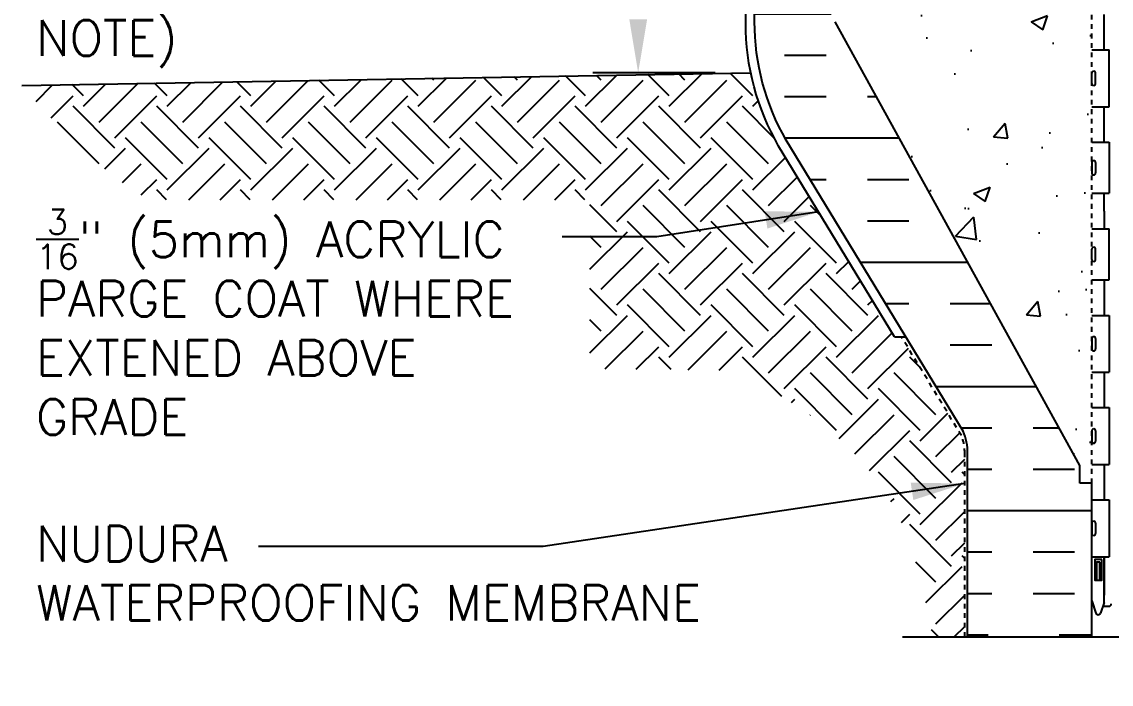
# Model space of a CAD drawing. Header units: inches. Extents: x 34 to 92.5, y -25.1 to 58.3.
# Drawn here: x 33.99 to 57.01, y -1.35 to 12.65 of the extents above; entities that cross this region are included whole.
import ezdxf

# ---------------------------------------------------------------- set-up
doc = ezdxf.new("R2010")
doc.units = ezdxf.units.IN
doc.header["$LTSCALE"] = 0.5
doc.header["$MEASUREMENT"] = 0
doc.linetypes.add('DASHEDX2', pattern=[1.5, 1, -0.5])
doc.linetypes.add('HIDDEN2', pattern=[0.1875, 0.125, -0.0625])
for name, color, linetype in [('HATCH', 12, 'Continuous'), ('Hidden2', 12, 'HIDDEN2'), ('line25', 2, 'Continuous'), ('LINE50', 5, 'Continuous'), ('LINE9', 9, 'Continuous'), ('TEXT', 4, 'Continuous'), ('Web_Edge', 9, 'Continuous')]:
    doc.layers.add(name, color=color, linetype=linetype)
doc.styles.add('DIM', font='romans.shx', dxfattribs={"width": 0.7})
doc.styles.add('ROMANS', font='romans.shx', dxfattribs={"height": 1.125})
doc.dimstyles.new('ext_12', dxfattribs={"dimscale": 12, "dimtxt": 0.09375, "dimasz": 0.09375, "dimexe": 0.09375, "dimexo": 0.0625, "dimgap": 0.0625, "dimtad": 1, "dimdec": 1, "dimzin": 3, "dimdsep": 46, "dimlunit": 4, "dimtxsty": 'DIM', "dimcen": 0.09, "dimdle": 0.09375, "dimclrt": 4, "dimadec": 0, "dimazin": 0, "dimtfac": 1, "dimtdec": 1, "dimtmove": 2, "dimatfit": 3, "dimfxl": 1, "dimfrac": 2, "dimtolj": 1, "dimtzin": 0, "dimarcsym": 0})

msp = doc.modelspace()

# ---------------------------------------------------------------- hatches: boundary and pattern name
at = {"layer": 'HATCH'}
h = msp.add_hatch(dxfattribs=at)
h.set_pattern_fill('AR-CONC', color=256, scale=0.5)
edge = h.paths.add_edge_path()
edge.add_line((60.847, 53.674), (60.847, 54.674))
edge.add_line((60.847, 54.674), (59.847, 53.674))
edge.add_line((59.847, 53.674), (56.597, 53.674))
edge.add_line((56.597, 53.674), (56.597, 51.649))
edge.add_arc((56.943, 52.01), 0.5, 226.2109, 246.4218)
edge.add_line((56.743, 51.552), (56.833, 51.552))
edge.add_line((56.833, 51.552), (56.833, 51.51))
edge.add_arc((56.693, 51.303), 0.25, 0, 55.9442, ccw=False)
edge.add_line((56.943, 51.303), (56.943, 51.236))
edge.add_arc((56.88, 51.236), 0.0625, -90, 0, ccw=False)
edge.add_line((56.88, 51.173), (56.833, 51.173))
edge.add_line((56.833, 51.173), (56.833, 51.103))
edge.add_line((56.833, 51.103), (56.938, 51.103))
edge.add_arc((56.9, 51.453), 0.352, 276.1291, 321.5331)
edge.add_arc((57.277, 51.184), 0.113, -12.1844, 154.0569, ccw=False)
edge.add_arc((57.763, 51.18), 0.375, 182.9237, 419.8675)
edge.add_arc((58.083, 51.773), 0.3, 27.597, 243.9425, ccw=False)
edge.add_spline(control_points=[(58.348, 51.912), (58.434, 51.746), (58.687, 51.255), (58.882, 50.575), (59.207, 50.444)], knot_values=[0, 0, 0, 0, 0.579211, 1.703896, 1.703896, 1.703896, 1.703896], degree=3, periodic=0)
edge.add_spline(control_points=[(59.207, 50.444), (59.257, 50.424), (59.311, 50.412), (59.368, 50.403)], knot_values=[1.703896, 1.703896, 1.703896, 1.703896, 1.875321, 1.875321, 1.875321, 1.875321], degree=3, periodic=0)
edge.add_arc((59.409, 50.902), 0.5, 265.2926, 431.7937)
edge.add_arc((59.755, 51.526), 0.242, 90, 218.2327, ccw=False)
edge.add_spline(control_points=[(59.755, 51.768), (59.876, 51.77), (60.696, 51.419), (60.941, 50.972), (61.08, 50.692)], knot_values=[0.038125, 0.038125, 0.038125, 0.038125, 0.320663, 1.237398, 1.237398, 1.237398, 1.237398], degree=3, periodic=0)
edge.add_arc((61.534, 50.902), 0.5, 204.819, 404.1875)
edge.add_spline(control_points=[(61.893, 51.25), (61.785, 51.413), (61.425, 51.504), (61.348, 51.999), (61.896, 52.235), (62.3, 52.264), (62.597, 52.284)], knot_values=[0.229407, 0.229407, 0.229407, 0.229407, 0.844432, 1.128849, 1.464331, 2.389004, 2.389004, 2.389004, 2.389004], degree=3, periodic=0)
edge.add_spline(control_points=[(62.597, 52.284), (62.893, 52.264), (63.297, 52.235), (63.845, 51.999), (63.768, 51.504), (63.408, 51.413), (63.3, 51.25)], knot_values=[0.229407, 0.229407, 0.229407, 0.229407, 1.15408, 1.489562, 1.773979, 2.389004, 2.389004, 2.389004, 2.389004], degree=3, periodic=0)
edge.add_arc((63.659, 50.902), 0.5, 135.8125, 335.181)
edge.add_spline(control_points=[(64.113, 50.692), (64.252, 50.972), (64.497, 51.419), (65.317, 51.77), (65.438, 51.768)], knot_values=[0.038125, 0.038125, 0.038125, 0.038125, 0.95486, 1.237398, 1.237398, 1.237398, 1.237398], degree=3, periodic=0)
edge.add_arc((65.438, 51.526), 0.242, -38.2327, 90, ccw=False)
edge.add_arc((65.784, 50.902), 0.5, 108.2063, 274.7074)
edge.add_spline(control_points=[(65.825, 50.403), (65.882, 50.412), (65.936, 50.424), (65.986, 50.444)], knot_values=[1.703896, 1.703896, 1.703896, 1.703896, 1.875321, 1.875321, 1.875321, 1.875321], degree=3, periodic=0)
edge.add_spline(control_points=[(65.986, 50.444), (66.311, 50.575), (66.506, 51.255), (66.759, 51.746), (66.845, 51.912)], knot_values=[0, 0, 0, 0, 1.124685, 1.703896, 1.703896, 1.703896, 1.703896], degree=3, periodic=0)
edge.add_arc((67.111, 51.773), 0.3, -63.9425, 153.0414, ccw=False)
edge.add_arc((67.43, 51.18), 0.375, 120.1325, 357.0763)
edge.add_arc((67.916, 51.184), 0.113, 25.9431, 192.1844, ccw=False)
edge.add_arc((68.293, 51.453), 0.352, 218.4669, 263.8709)
edge.add_line((68.256, 51.103), (68.361, 51.103))
edge.add_line((68.361, 51.103), (68.361, 51.173))
edge.add_line((68.361, 51.173), (68.313, 51.173))
edge.add_arc((68.313, 51.236), 0.0625, 180, 270, ccw=False)
edge.add_line((68.251, 51.236), (68.251, 51.303))
edge.add_arc((68.501, 51.303), 0.25, 124.0558, 180, ccw=False)
edge.add_line((68.361, 51.51), (68.361, 51.552))
edge.add_line((68.361, 51.552), (68.451, 51.552))
edge.add_arc((68.251, 52.01), 0.5, 293.5782, 313.7891)
edge.add_line((68.597, 51.649), (68.597, 53.674))
edge.add_line((68.597, 53.674), (61.847, 53.674))
edge.add_line((61.847, 53.674), (60.847, 52.674))
edge.add_line((60.847, 52.674), (60.847, 53.674))
h.paths.add_polyline_path([(68.597, 47.457, 0.088416), (68.451, 47.554), (68.361, 47.554), (68.361, 47.596, -0.249069), (68.251, 47.803), (68.251, 47.871, -0.414214), (68.313, 47.933), (68.361, 47.933), (68.361, 48.003), (68.256, 48.003, -0.168672), (68.07, 48.153, 0.17445), (67.662, 48.448), (66.081, 48.801, 0.054974), (65.754, 48.837), (63.597, 48.837), (62.597, 48.837), (59.439, 48.837, 0.054974), (59.112, 48.801), (57.531, 48.448, 0.17445), (57.124, 48.153, -0.168672), (56.938, 48.003), (56.833, 48.003), (56.833, 47.933), (56.88, 47.933, -0.414214), (56.943, 47.871), (56.943, 47.803, -0.249069), (56.833, 47.596), (56.833, 47.554), (56.743, 47.554, 0.088416), (56.597, 47.457), (56.597, 41.842, 0.088416), (56.743, 41.744), (56.833, 41.744), (56.833, 41.703, -0.249069), (56.943, 41.495), (56.943, 41.428, -0.414214), (56.88, 41.365), (56.833, 41.365), (56.833, 41.295), (56.938, 41.295, -0.168672), (57.124, 41.146, 0.17445), (57.531, 40.85), (59.112, 40.497, 0.054974), (59.439, 40.461), (61.597, 40.461), (62.597, 40.461), (65.754, 40.461, 0.054974), (66.081, 40.497), (67.662, 40.85, 0.17445), (68.07, 41.146, -0.168672), (68.256, 41.295), (68.361, 41.295), (68.361, 41.365), (68.313, 41.365, -0.414214), (68.251, 41.428), (68.251, 41.495, -0.249069), (68.361, 41.703), (68.361, 41.744), (68.451, 41.744, 0.088416), (68.597, 41.842)])
edge = h.paths.add_edge_path()
edge.add_arc((67.912, 1.791), 0.19, 23.6297, 85.6939)
edge.add_arc((67.956, 2.179), 0.2, 172.8929, 261.6212, ccw=False)
edge.add_arc((67.383, 2.184), 0.375, 2.9237, 239.8675)
edge.add_arc((67.109, 1.58), 0.293, -154.2016, 73.0731, ccw=False)
edge.add_spline(control_points=[(66.845, 1.452), (66.759, 1.618), (66.506, 2.109), (66.311, 2.789), (65.986, 2.92)], knot_values=[0, 0, 0, 0, 0.579211, 1.703896, 1.703896, 1.703896, 1.703896], degree=3, periodic=0)
edge.add_spline(control_points=[(65.986, 2.92), (65.936, 2.94), (65.882, 2.952), (65.825, 2.961)], knot_values=[1.703896, 1.703896, 1.703896, 1.703896, 1.875321, 1.875321, 1.875321, 1.875321], degree=3, periodic=0)
edge.add_arc((65.784, 2.462), 0.5, 85.2926, 251.7937)
edge.add_arc((65.438, 1.838), 0.242, -90, 38.2327, ccw=False)
edge.add_spline(control_points=[(65.438, 1.596), (65.317, 1.594), (64.497, 1.945), (64.252, 2.392), (64.113, 2.672)], knot_values=[0.038125, 0.038125, 0.038125, 0.038125, 0.320663, 1.237398, 1.237398, 1.237398, 1.237398], degree=3, periodic=0)
edge.add_arc((63.659, 2.462), 0.5, 24.819, 224.1875)
edge.add_spline(control_points=[(63.3, 2.114), (63.408, 1.951), (63.768, 1.86), (63.845, 1.365), (63.297, 1.129), (62.893, 1.1), (62.597, 1.08)], knot_values=[0.229407, 0.229407, 0.229407, 0.229407, 0.844432, 1.128849, 1.464331, 2.389004, 2.389004, 2.389004, 2.389004], degree=3, periodic=0)
edge.add_spline(control_points=[(62.597, 1.08), (62.3, 1.1), (61.896, 1.129), (61.348, 1.365), (61.425, 1.86), (61.785, 1.951), (61.893, 2.114)], knot_values=[0.229407, 0.229407, 0.229407, 0.229407, 1.15408, 1.489562, 1.773979, 2.389004, 2.389004, 2.389004, 2.389004], degree=3, periodic=0)
edge.add_arc((61.534, 2.462), 0.5, 315.8125, 515.181)
edge.add_spline(control_points=[(61.08, 2.672), (60.941, 2.392), (60.696, 1.945), (59.876, 1.594), (59.755, 1.596)], knot_values=[0.038125, 0.038125, 0.038125, 0.038125, 0.95486, 1.237398, 1.237398, 1.237398, 1.237398], degree=3, periodic=0)
edge.add_arc((59.755, 1.838), 0.242, 141.7673, 270, ccw=False)
edge.add_arc((59.409, 2.462), 0.5, 288.2063, 454.7074)
edge.add_spline(control_points=[(59.368, 2.961), (59.311, 2.952), (59.257, 2.94), (59.207, 2.92)], knot_values=[1.703896, 1.703896, 1.703896, 1.703896, 1.875321, 1.875321, 1.875321, 1.875321], degree=3, periodic=0)
edge.add_spline(control_points=[(59.207, 2.92), (58.882, 2.789), (58.687, 2.109), (58.434, 1.618), (58.348, 1.452)], knot_values=[0, 0, 0, 0, 1.124685, 1.703896, 1.703896, 1.703896, 1.703896], degree=3, periodic=0)
edge.add_arc((58.084, 1.58), 0.293, 106.9269, 334.2016, ccw=False)
edge.add_arc((57.811, 2.184), 0.375, 300.1325, 537.0763)
edge.add_arc((57.237, 2.179), 0.2, -81.62, 7.1071, ccw=False)
edge.add_arc((57.281, 1.791), 0.19, 94.3036, 156.3684)
edge.add_line((57.107, 1.867), (57.107, 0.378))
edge.add_line((57.107, 0.378), (57.007, 0.378))
edge.add_line((57.007, 0.378), (57.007, 0.348))
edge.add_arc((56.957, 0.348), 0.05, -90, 0, ccw=False)
edge.add_line((56.957, 0.298), (56.83, 0.298))
edge.add_line((56.83, 0.298), (56.782, 0.148))
edge.add_arc((56.732, 0.175), 0.0567, 208.0725, 331.9275, ccw=False)
edge.add_line((56.682, 0.148), (56.597, 0.409))
edge.add_line((56.597, 0.409), (56.597, -0.351))
edge.add_line((56.597, -0.351), (61.448, -0.351))
edge.add_line((61.448, -0.351), (62.448, 0.649))
edge.add_line((62.448, 0.649), (62.448, -0.351))
edge.add_line((62.448, -0.351), (62.448, -1.351))
edge.add_line((62.448, -1.351), (63.448, -0.351))
edge.add_line((63.448, -0.351), (68.597, -0.351))
edge.add_line((68.597, -0.351), (68.597, 0.409))
edge.add_line((68.597, 0.409), (68.512, 0.148))
edge.add_arc((68.462, 0.175), 0.0567, 208.0725, 331.9275, ccw=False)
edge.add_line((68.412, 0.148), (68.363, 0.298))
edge.add_line((68.363, 0.298), (68.237, 0.298))
edge.add_arc((68.237, 0.348), 0.05, 180, 270, ccw=False)
edge.add_line((68.187, 0.348), (68.187, 0.378))
edge.add_line((68.187, 0.378), (68.087, 0.378))
edge.add_line((68.087, 0.378), (68.087, 1.867))
h = msp.add_hatch(dxfattribs=at)
h.set_pattern_fill('INSUL', color=256, scale=7, style=0)
h.set_pattern_definition([(0, (-2945.8942, -422.933), (0, 2.625), []), (0, (-2945.8942, -422.058), (0, 2.625), [0.875, -0.875]), (0, (-2945.8942, -421.183), (0, 2.625), [0.875, -0.875])])
h.paths.add_polyline_path([(51.172, 12.649, -0.079579), (50.172, 15.899), (50.172, 17.649), (49.472, 17.649), (49.472, 12.649, 0.131652), (50.141, 10.149), (53.879, 3.999, -0.10438), (53.972, 3.524), (53.972, -0.351), (54.409, -0.351), (54.409, 0.149), (55.909, 0.149), (55.909, -0.351), (56.597, -0.351), (56.597, 2.899), (56.347, 2.899), (56.347, 3.274)])
h = msp.add_hatch(dxfattribs=at)
h.set_pattern_fill('AR-CONC', color=256, scale=0.5, style=0)
h.set_pattern_definition([(50, (-2945.8942, -422.933), (3.586301, -0.3137607), [0.375, -4.125]), (355, (-2945.8942, -422.933), (-0.6937567, 3.7609607), [0.3, -3.3]), (100.4514, (-2945.5954, -422.959), (2.892547, 3.4471977), [0.318701, -3.5057106]), (46.1842, (-2945.8942, -421.933), (5.336205, -0.827595), [0.5625, -6.1875]), (96.6356, (-2945.4496, -422.002), (4.6733135, 4.870589), [0.478051, -5.258565]), (351.1842, (-2945.894, -421.933), (4.67331, 4.870593), [0.45, -4.95]), (21, (-2945.3942, -422.183), (2.9845353, -2.0130945), [0.375, -4.125]), (326, (-2945.3942, -422.183), (1.2165767, 3.6257502), [0.3, -3.3]), (71.4514, (-2945.1455, -422.3508), (4.201113, 1.6126525), [0.318701, -3.5057106]), (37.5, (-2945.8942, -422.933), (0.0607993, 1.66446927), [0, -3.26, 0, -3.35, 0, -3.3125]), (7.5, (-2945.8942, -422.933), (1.3153477, 1.9720586), [0, -1.91, 0, -3.185, 0, -1.2625]), (327.5, (-2947.0092, -422.933), (2.6691122, -0.11277436), [0, -1.25, 0, -3.9, 0, -5.175]), (317.5, (-2947.5092, -422.933), (2.9159308, 0.500525), [0, -1.625, 0, -2.59, 0, -3.675])])
h.paths.add_polyline_path([(56.347, 3.274), (56.347, 2.899), (56.597, 2.899), (56.597, 17.649), (51.972, 17.649), (51.972, 16.149, -1), (51.472, 16.149), (51.472, 17.649), (50.172, 17.649), (50.172, 15.899, 0.079579), (51.172, 12.649)])
h = msp.add_hatch(dxfattribs=at)
h.set_pattern_fill('EARTH', color=256, scale=5, angle=45, style=0)
h.set_pattern_definition([(45, (-32.9862, 49.0893), (1e-16, 1.767767), [1.25, -1.25]), (45, (-33.3177, 49.4208), (1e-16, 1.767767), [1.25, -1.25]), (45, (-33.6491, 49.7523), (1e-16, 1.767767), [1.25, -1.25]), (135, (-33.6491, 49.9732), (-1.767767, 2e-16), [1.25, -1.25]), (135, (-33.3177, 50.3047), (-1.767767, 2e-16), [1.25, -1.25]), (135, (-32.9862, 50.6361), (-1.767767, 2e-16), [1.25, -1.25])])
edge = h.paths.add_edge_path()
edge.add_line((45.993, 8.886), (45.993, 5.315))
edge.add_line((45.993, 5.315), (48.983, 5.284))
edge.add_line((48.983, 5.284), (49.07, 5.244))
edge.add_line((49.07, 5.244), (49.156, 5.204))
edge.add_line((49.156, 5.204), (49.242, 5.163))
edge.add_line((49.242, 5.163), (49.326, 5.121))
edge.add_line((49.326, 5.121), (49.411, 5.079))
edge.add_line((49.411, 5.079), (49.494, 5.036))
edge.add_line((49.494, 5.036), (49.577, 4.993))
edge.add_line((49.577, 4.993), (49.66, 4.949))
edge.add_line((49.66, 4.949), (49.741, 4.905))
edge.add_line((49.741, 4.905), (49.822, 4.86))
edge.add_line((49.822, 4.86), (49.903, 4.814))
edge.add_line((49.903, 4.814), (49.982, 4.768))
edge.add_line((49.982, 4.768), (50.061, 4.721))
edge.add_line((50.061, 4.721), (50.139, 4.674))
edge.add_line((50.139, 4.674), (50.216, 4.626))
edge.add_line((50.216, 4.626), (50.293, 4.577))
edge.add_line((50.293, 4.577), (50.369, 4.528))
edge.add_line((50.369, 4.528), (50.444, 4.478))
edge.add_line((50.444, 4.478), (50.518, 4.427))
edge.add_line((50.518, 4.427), (50.592, 4.376))
edge.add_line((50.592, 4.376), (50.664, 4.324))
edge.add_line((50.664, 4.324), (50.736, 4.271))
edge.add_line((50.736, 4.271), (50.807, 4.218))
edge.add_line((50.807, 4.218), (50.877, 4.164))
edge.add_line((50.877, 4.164), (50.946, 4.109))
edge.add_line((50.946, 4.109), (51.015, 4.054))
edge.add_line((51.015, 4.054), (51.082, 3.998))
edge.add_line((51.082, 3.998), (51.149, 3.941))
edge.add_line((51.149, 3.941), (51.214, 3.883))
edge.add_line((51.214, 3.883), (51.279, 3.825))
edge.add_line((51.279, 3.825), (51.343, 3.766))
edge.add_line((51.343, 3.766), (51.406, 3.706))
edge.add_line((51.406, 3.706), (51.467, 3.646))
edge.add_line((51.467, 3.646), (51.528, 3.585))
edge.add_line((51.528, 3.585), (51.588, 3.523))
edge.add_line((51.588, 3.523), (51.647, 3.46))
edge.add_line((51.647, 3.46), (51.705, 3.396))
edge.add_line((51.705, 3.396), (51.762, 3.332))
edge.add_line((51.762, 3.332), (51.817, 3.267))
edge.add_line((51.817, 3.267), (51.872, 3.201))
edge.add_line((51.872, 3.201), (51.926, 3.134))
edge.add_line((51.926, 3.134), (51.978, 3.067))
edge.add_line((51.978, 3.067), (52.03, 2.999))
edge.add_line((52.03, 2.999), (52.08, 2.929))
edge.add_line((52.08, 2.929), (52.129, 2.86))
edge.add_line((52.129, 2.86), (52.178, 2.789))
edge.add_line((52.178, 2.789), (52.225, 2.717))
edge.add_line((52.225, 2.717), (52.27, 2.645))
edge.add_line((52.27, 2.645), (52.315, 2.571))
edge.add_line((52.315, 2.571), (52.359, 2.497))
edge.add_line((52.359, 2.497), (52.401, 2.422))
edge.add_line((52.401, 2.422), (52.442, 2.346))
edge.add_line((52.442, 2.346), (52.482, 2.269))
edge.add_line((52.482, 2.269), (52.52, 2.192))
edge.add_line((52.52, 2.192), (52.558, 2.113))
edge.add_line((52.558, 2.113), (52.594, 2.033))
edge.add_line((52.594, 2.033), (52.629, 1.953))
edge.add_line((52.629, 1.953), (52.663, 1.872))
edge.add_line((52.663, 1.872), (52.695, 1.79))
edge.add_line((52.695, 1.79), (52.726, 1.707))
edge.add_line((52.726, 1.707), (52.757, 1.623))
edge.add_line((52.757, 1.623), (52.786, 1.538))
edge.add_line((52.786, 1.538), (52.814, 1.453))
edge.add_line((52.814, 1.453), (52.841, 1.367))
edge.add_line((52.841, 1.367), (52.867, 1.28))
edge.add_line((52.867, 1.28), (52.893, 1.193))
edge.add_line((52.893, 1.193), (52.917, 1.105))
edge.add_line((52.917, 1.105), (52.941, 1.017))
edge.add_line((52.941, 1.017), (52.964, 0.928))
edge.add_line((52.964, 0.928), (52.987, 0.839))
edge.add_line((52.987, 0.839), (53.009, 0.749))
edge.add_line((53.009, 0.749), (53.03, 0.659))
edge.add_line((53.03, 0.659), (53.051, 0.568))
edge.add_line((53.051, 0.568), (53.071, 0.477))
edge.add_line((53.071, 0.477), (53.091, 0.386))
edge.add_line((53.091, 0.386), (53.11, 0.295))
edge.add_line((53.11, 0.295), (53.129, 0.203))
edge.add_line((53.129, 0.203), (53.148, 0.111))
edge.add_line((53.148, 0.111), (53.167, 0.019))
edge.add_line((53.167, 0.019), (53.185, -0.073))
edge.add_line((53.185, -0.073), (53.203, -0.166))
edge.add_line((53.203, -0.166), (53.221, -0.258))
edge.add_line((53.221, -0.258), (53.239, -0.351))
edge.add_line((53.239, -0.351), (53.911, -0.351))
edge.add_line((53.911, -0.351), (53.911, 3.532))
edge.add_arc((52.959, 3.549), 0.952, 358.9548, 381.9741)
edge.add_line((53.842, 3.905), (52.574, 5.991))
edge.add_line((52.574, 5.991), (52.431, 5.991))
edge.add_line((52.431, 5.991), (49.98, 10.024))
edge.add_arc((54.472, 12.62), 5.188, 191.6439, 210.0236, ccw=False)
edge.add_line((49.391, 11.573), (33.991, 11.304))
edge.add_line((33.991, 11.304), (34.053, 11.234))
edge.add_line((34.053, 11.234), (34.115, 11.165))
edge.add_line((34.115, 11.165), (34.178, 11.096))
edge.add_line((34.178, 11.096), (34.24, 11.027))
edge.add_line((34.24, 11.027), (34.303, 10.958))
edge.add_line((34.303, 10.958), (34.365, 10.889))
edge.add_line((34.365, 10.889), (34.428, 10.821))
edge.add_line((34.428, 10.821), (34.491, 10.752))
edge.add_line((34.491, 10.752), (34.554, 10.684))
edge.add_line((34.554, 10.684), (34.617, 10.616))
edge.add_line((34.617, 10.616), (34.681, 10.549))
edge.add_line((34.681, 10.549), (34.744, 10.482))
edge.add_line((34.744, 10.482), (34.808, 10.416))
edge.add_line((34.808, 10.416), (34.872, 10.349))
edge.add_line((34.872, 10.349), (34.936, 10.284))
edge.add_line((34.936, 10.284), (35.001, 10.219))
edge.add_line((35.001, 10.219), (35.066, 10.154))
edge.add_line((35.066, 10.154), (35.131, 10.09))
edge.add_line((35.131, 10.09), (35.196, 10.027))
edge.add_line((35.196, 10.027), (35.262, 9.964))
edge.add_line((35.262, 9.964), (35.329, 9.902))
edge.add_line((35.329, 9.902), (35.395, 9.841))
edge.add_line((35.395, 9.841), (35.462, 9.781))
edge.add_line((35.462, 9.781), (35.53, 9.721))
edge.add_line((35.53, 9.721), (35.597, 9.662))
edge.add_line((35.597, 9.662), (35.666, 9.604))
edge.add_line((35.666, 9.604), (35.735, 9.547))
edge.add_line((35.735, 9.547), (35.804, 9.491))
edge.add_line((35.804, 9.491), (35.874, 9.436))
edge.add_line((35.874, 9.436), (35.944, 9.382))
edge.add_line((35.944, 9.382), (36.015, 9.329))
edge.add_line((36.015, 9.329), (36.086, 9.277))
edge.add_line((36.086, 9.277), (36.158, 9.225))
edge.add_line((36.158, 9.225), (36.231, 9.175))
edge.add_line((36.231, 9.175), (36.303, 9.126))
edge.add_line((36.303, 9.126), (36.377, 9.077))
edge.add_line((36.377, 9.077), (36.451, 9.029))
edge.add_line((36.451, 9.029), (36.525, 8.982))
edge.add_line((36.525, 8.982), (36.6, 8.936))
edge.add_line((36.6, 8.936), (36.675, 8.891))
edge.add_line((36.675, 8.891), (36.683, 8.886))
edge.add_line((36.683, 8.886), (45.993, 8.886))

# ---------------------------------------------------------------- linework, layer by layer
at = {"layer": 'Hidden2'}
msp.add_line((56.597, 2.899), (56.597, 17.649), dxfattribs=at)
at = {"layer": 'line25'}
for p, q in [((56.347, 3.274), (51.172, 12.649)), ((56.597, 12.054), (56.961, 12.054)), ((56.961, 10.854), (56.961, 12.054)), ((56.597, 11.344), (56.597, 11.564)), ((56.597, 11.509), (56.597, 11.509)), ((56.637, 11.604), (56.637, 11.604)), ((56.677, 11.344), (56.677, 11.564)), ((56.597, 11.399), (56.597, 11.399)), ((56.637, 11.304), (56.637, 11.304)), ((56.597, 10.854), (56.961, 10.854)), ((56.597, 10.104), (56.961, 10.104)), ((56.961, 10.104), (56.961, 9.024)), ((56.597, 9.674), (56.597, 9.454)), ((56.637, 9.714), (56.637, 9.714)), ((56.677, 9.674), (56.677, 9.454)), ((56.597, 9.619), (56.597, 9.619)), ((56.597, 9.509), (56.597, 9.509)), ((56.637, 9.414), (56.637, 9.414)), ((56.597, 9.024), (56.961, 9.024)), ((56.597, 8.274), (56.961, 8.274)), ((56.961, 7.194), (56.961, 8.274)), ((56.597, 7.624), (56.597, 7.844)), ((56.637, 7.884), (56.637, 7.884)), ((56.677, 7.624), (56.677, 7.844)), ((56.597, 7.789), (56.597, 7.789)), ((56.597, 7.679), (56.597, 7.679)), ((56.637, 7.584), (56.637, 7.584)), ((56.597, 7.194), (56.961, 7.194)), ((56.597, 6.444), (56.961, 6.444)), ((56.961, 6.444), (56.961, 5.244)), ((56.637, 5.994), (56.637, 5.994)), ((56.597, 5.954), (56.597, 5.734)), ((56.597, 5.899), (56.597, 5.899)), ((56.597, 5.789), (56.597, 5.789)), ((56.677, 5.954), (56.677, 5.734)), ((56.637, 5.694), (56.637, 5.694)), ((56.597, 5.244), (56.961, 5.244)), ((56.597, 4.494), (56.961, 4.494)), ((56.961, 4.494), (56.961, 3.294)), ((56.597, 4.004), (56.597, 3.784)), ((56.597, 3.949), (56.597, 3.949)), ((56.677, 4.004), (56.677, 3.784)), ((56.597, 3.839), (56.597, 3.839)), ((56.637, 3.744), (56.637, 3.744)), ((56.347, 2.899), (56.347, 3.274)), ((56.597, 3.294), (56.961, 3.294)), ((56.597, 2.899), (56.347, 2.899)), ((56.597, -0.351), (56.597, 2.899)), ((56.597, 2.544), (56.961, 2.544)), ((56.961, 2.544), (56.961, 1.344)), ((56.637, 2.094), (56.637, 2.094)), ((56.597, 2.054), (56.597, 1.834)), ((56.597, 1.999), (56.597, 1.999)), ((56.597, 1.889), (56.597, 1.889)), ((56.677, 2.054), (56.677, 1.834)), ((56.637, 1.794), (56.637, 1.794)), ((56.597, 1.344), (56.961, 1.344))]:
    msp.add_line(p, q, dxfattribs=at)
for centre, start, end in [((56.637, 11.564), 90, 180), ((56.637, 11.564), 360, 90), ((56.637, 11.344), 180, 270), ((56.637, 11.344), 270, 0), ((56.637, 9.674), 90, 180), ((56.637, 9.674), 0, 90), ((56.637, 9.454), 180, 270), ((56.637, 9.454), 270, 0), ((56.637, 7.844), 90, 180), ((56.637, 7.844), 360, 90), ((56.637, 7.624), 180, 270), ((56.637, 7.624), 270, 0), ((56.637, 5.954), 90, 180), ((56.637, 5.954), 0, 90), ((56.637, 5.734), 180, 270), ((56.637, 5.734), 270, 0), ((56.637, 4.004), 90, 180), ((56.637, 4.004), 0, 90), ((56.637, 3.784), 180, 270), ((56.637, 3.784), 270, 0), ((56.637, 2.054), 90, 180), ((56.637, 2.054), 0, 90), ((56.637, 1.834), 180, 270), ((56.637, 1.834), 270, 0)]:
    msp.add_arc(centre, 0.04, start, end, dxfattribs=at)
at = {"layer": 'LINE50'}
msp.add_line((33.991, 11.304), (49.391, 11.573), dxfattribs=at)
msp.add_lwpolyline([(53.972, -0.351), (53.972, 3.524, 0.10438), (53.879, 3.999), (50.141, 10.149, -0.131652), (49.472, 12.649), (49.472, 17.649), (50.172, 17.649)], format="xyb", dxfattribs=at)
at = {"layer": 'LINE9'}
for p, q in [((52.431, 5.991), (52.651, 5.991)), ((52.6, -0.351), (61.448, -0.351))]:
    msp.add_line(p, q, dxfattribs=at)
msp.add_lwpolyline([(52.431, 5.991), (49.98, 10.024, -0.131757), (49.284, 12.62), (49.284, 17.649), (53.972, 17.649)], format="xyb", dxfattribs=at)
at = {"layer": 'LINE9', "linetype": 'DASHEDX2', "ltscale": 0.1}
msp.add_lwpolyline([(53.911, -0.351), (53.911, 3.532, 0.10078), (53.842, 3.905), (52.574, 5.991)], format="xyb", dxfattribs=at)
at = {"layer": 'TEXT'}
msp.add_line((48.641, 11.573), (46.055, 11.573), dxfattribs=at)
msp.add_solid([(46.826, 12.698), (47.201, 12.698), (47.013, 11.573)], dxfattribs=at)
at = {"layer": 'Web_Edge'}
for p, q in [((56.857, 0.378), (56.857, 1.344)), ((56.597, 0.409), (56.682, 0.148)), ((56.857, 0.378), (56.782, 0.148)), ((56.83, 0.298), (56.957, 0.298))]:
    msp.add_line(p, q, dxfattribs=at)
for points in [[(56.857, 12.054), (56.857, 12.804)], [(56.857, 10.104), (56.857, 10.854)], [(56.857, 8.649), (56.857, 9.024)], [(56.857, 8.649), (56.857, 8.274)], [(56.857, 7.194), (56.857, 6.444)], [(56.857, 5.244), (56.857, 4.494)], [(56.857, 3.294), (56.857, 2.544)], [(56.857, 1.344), (56.857, 0.528)]]:
    msp.add_lwpolyline(points, dxfattribs=at)
for points in [[(56.807, 1.288), (56.657, 1.288), (56.657, 0.848), (56.807, 0.848)], [(56.767, 1.228), (56.697, 1.228), (56.697, 0.848), (56.767, 0.848)]]:
    msp.add_lwpolyline(points, close=True, dxfattribs=at)
for centre, radius, start, end in [((56.957, 0.348), 0.05, 270, 0), ((56.732, 0.175), 0.0567, 208.0725, 331.9275)]:
    msp.add_arc(centre, radius, start, end, dxfattribs=at)

# ---------------------------------------------------------------- texts
at = {"layer": 'TEXT', "char_height": 0.75, "attachment_point": 4, "style": 'ROMANS'}
for s, insert, width in [('FINISHED GRADE MINIMUM 6" (152mm) OR AS PER CODE (SEE NOTE)', (34.293, 14.683), 10.75183), ('\\A1;{\\H0.7x;\\S3/16;}" (5mm) ACRYLIC PARGE COAT WHERE EXTENED ABOVE GRADE', (34.293, 6.302), 11.43486), ('NUDURA \\PWATERPROOFING MEMBRANE ', (34.293, 0.996), 16.25496)]:
    msp.add_mtext(s, dxfattribs=dict(at, insert=insert, width=width))

# ---------------------------------------------------------------- leaders
at = {"layer": 'TEXT'}
for points in [[(50.826, 8.632), (47.406, 8.107), (45.41, 8.107)], [(53.911, 2.891), (45.005, 1.56), (38.991, 1.56)]]:
    msp.add_leader(points, dimstyle='ext_12', override={"dimgap": 0.0625, "dimtad": 0}, dxfattribs=at)

doc.saveas('drawing.dxf')
